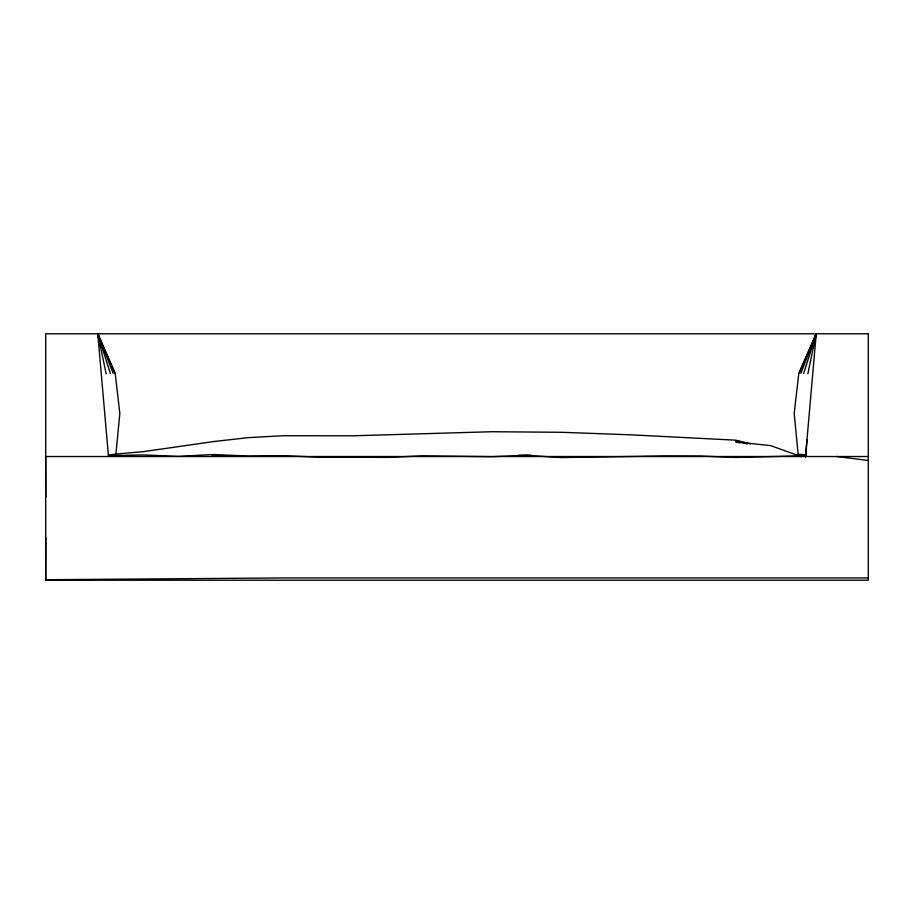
<?xml version="1.0" encoding="UTF-8"?>
<svg xmlns="http://www.w3.org/2000/svg" width="914" height="914" viewBox="0 0 914 914"><rect width="100%" height="100%" fill="white"/><g stroke="black" fill="none" stroke-linecap="round" stroke-linejoin="round"><path stroke-width="1.37" d="M45.791 537.489L45.7 579.727L280.792 577.968L868.3 577.968M805.805 456.532L806.936 440.045M805.497 456.532L816.236 333.781L798.825 373.186L794.175 413.448L798.173 454.281L805.645 454.784M815.574 337.94L816.236 333.781L799.167 373.209M807.873 373.792L816.236 333.781L810.535 348.28M803.646 373.506L816.236 333.781L800.87 373.323M115.472 454.075L143.349 451.653L213.053 441.633L247.9 437.669L282.746 435.738L352.45 435.807L491.846 431.728L561.55 432.288L631.254 434.847L735.793 440.182L750.543 443.884M108.389 454.784L115.861 454.281L119.848 413.436L115.187 373.186L97.764 333.781L108.503 456.532M211.808 456.052L240.336 455.789M805.497 455.72L735.793 457.457L700.947 456.04L666.1 455.926L561.55 457.571L526.704 455.355L491.846 456.669L422.154 455.869L387.296 457.388L317.604 457.103L282.746 455.663L247.9 456.006L213.053 454.509L178.207 456.406L143.349 454.932L108.503 455.606M518.329 455.218L531.16 455.218M796.277 455.218L806.262 455.218M868.3 456.532L45.7 456.532L45.791 497.01M802.709 455.972L805.497 456.017L805.497 457.046M836.79 456.532L868.3 460.473M739.986 442.867L735.793 441.93L770.651 445.621L801.475 456.726M747.858 443.77L735.793 440.628L746.521 443.77M800.79 454.464L805.531 455.709L805.531 456.532M114.844 373.209L97.764 333.781L98.426 337.94M103.476 348.28L97.764 333.781L106.138 373.792M113.142 373.323L97.764 333.781L110.365 373.506M868.3 333.781L45.7 333.781L45.7 580.219L868.3 580.219L868.3 333.781"/></g></svg>
